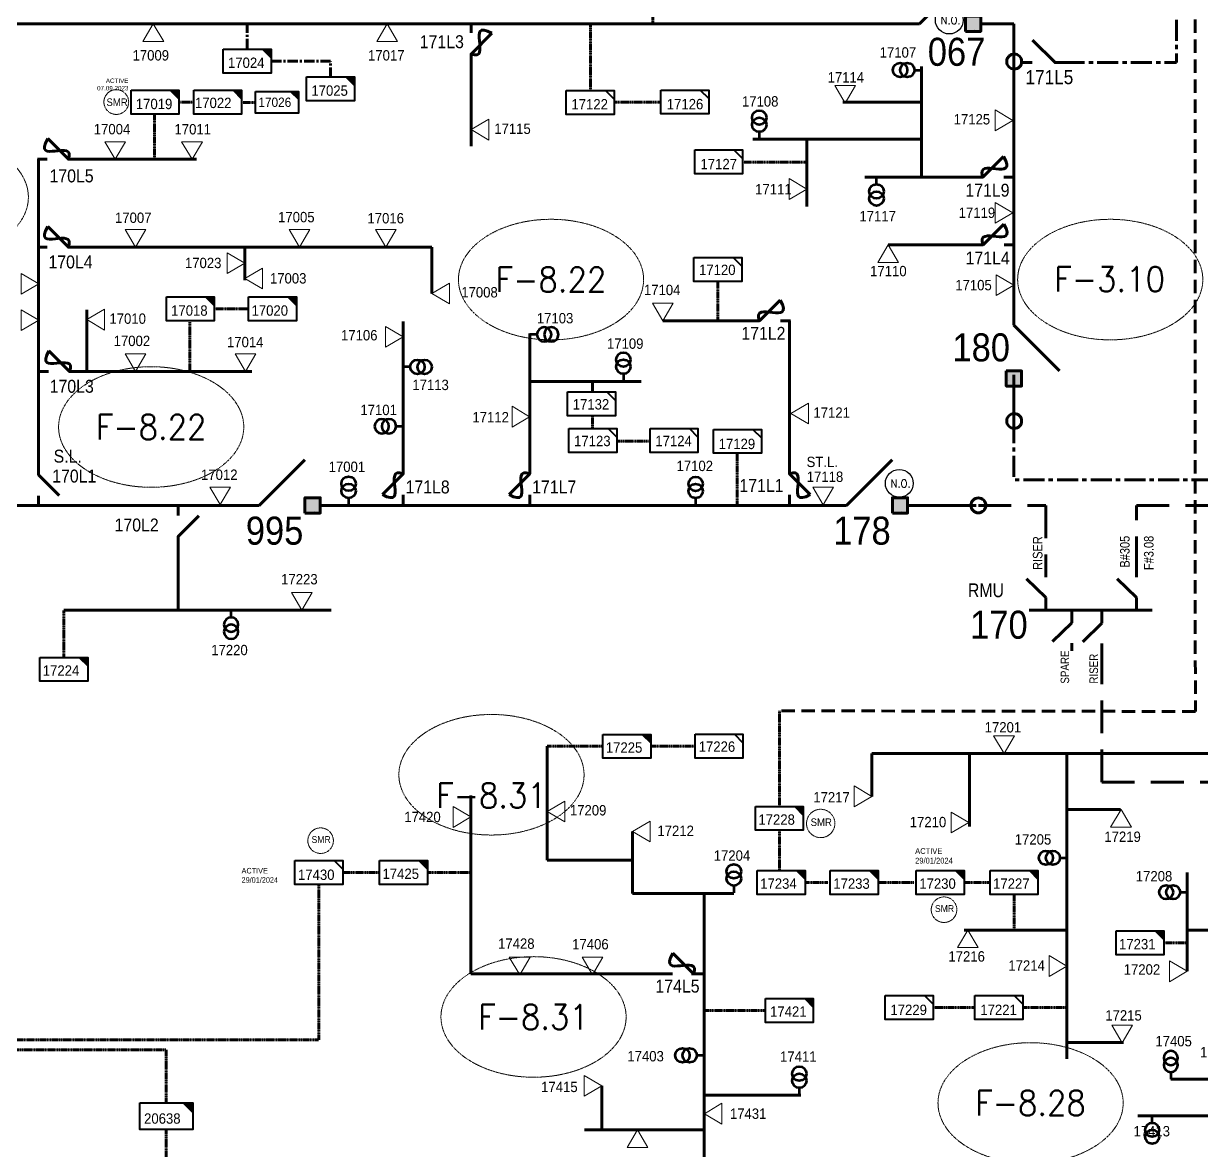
# Model space of a CAD drawing. Header units: metres. Extents: x 65984 to 144644, y -19036 to 23726.
# Drawn here: x 118521.6 to 118941.7, y 21906.8 to 22308.7 of the extents above; entities that cross this region are included whole.
import ezdxf
from ezdxf.enums import TextEntityAlignment as Align

# ---------------------------------------------------------------- set-up
doc = ezdxf.new("R2010")
doc.units = ezdxf.units.M
doc.header["$MEASUREMENT"] = 0
for name, pattern in [('( Center )', [2, 1.25, -0.25, 0.25, -0.25]), ('DGN Style 3', [0.013877, 0, -0.013877]), ('HIDDEN2', [2381.25, 1587.5, -793.75])]:
    doc.linetypes.add(name, pattern=pattern)
doc.layers.get('0').update_dxf_attribs({"color": 95, "lineweight": 40})
for name, color, linetype, lineweight in [('ABS', 7, 'Continuous', 40), ('ABS NUMBER', 112, 'Continuous', 30), ('d_eos', 111, 'Continuous', 40), ('d_eos no', 121, 'Continuous', 40), ('d_fco', 5, 'Continuous', 40), ('d_fco text', 95, 'Continuous', 40), ('d_oh branch', 94, 'Continuous', 40), ('d_switch', 95, 'Continuous', 40), ('d_tf', 1, 'Continuous', 40), ('d_tf no', 6, 'Continuous', 40), ('d_tf_200', 1, 'Continuous', 40), ('d_ug cable', 95, 'Continuous', 40), ('d_ug main line', 95, 'Continuous', 40), ('FDR  1  05', 172, 'Continuous', 40), ('FDR  1  16', 234, 'Continuous', 40), ('fedr no', 95, 'Continuous', 40), ('Level 37', 7, 'Continuous', 0), ('O H MAIN FEEDER', 4, 'Continuous', 100), ('SW N O', 114, 'Continuous', 30)]:
    doc.layers.add(name, color=color, linetype=linetype, lineweight=lineweight)
doc.styles.add('NASKHF', font='naskhf.shx', dxfattribs={"height": 8})
doc.styles.add('Style-Arial', font='arial.ttf')
doc.styles.add('Style-ENGINEERING', font='ENGINEERING.shx')
doc.styles.add('Style-msdefault', font='msdefault.shx')
doc.styles.add('Style-STANDARD', font='STANDARD.shx')

# ---------------------------------------------------------------- blocks, each defined once
blk = doc.blocks.new('TF_8')
at = {"color": 0, "linetype": 'ByBlock', "lineweight": -2}
blk.add_line((6.3, 4.95), (9.9, 1.35), dxfattribs=at)
blk.add_3dface([(-10.1, 4.95), (9.9, 4.95), (9.9, -5.05), (-10.1, -5.05)], dxfattribs=at)
blk = doc.blocks.new('TFU_49')
at = {"layer": 'd_tf_200', "color": 215, "linetype": 'Continuous', "lineweight": 53}
blk.add_line((0, 10), (0, 0), dxfattribs=at)
at = {"layer": 'd_tf_200', "color": 215, "linetype": 'Continuous', "lineweight": 53, "extrusion": (0, 0, -1)}
for centre in [(0, 30), (0, 20)]:
    blk.add_circle(centre, 10, dxfattribs=at)
blk = doc.blocks.new('TFU_50')
at = {"layer": 'd_tf_200', "color": 120, "linetype": 'Continuous', "lineweight": 53}
blk.add_line((0, 10), (0, 0), dxfattribs=at)
for centre in [(0, 30), (0, 20)]:
    blk.add_circle(centre, 10, dxfattribs=at)
blk = doc.blocks.new('exist.us-1000kva')
at = {"color": 0, "linetype": 'ByBlock', "lineweight": -2, "flags": 128}
blk.add_lwpolyline([(39.99, 12.92), (32.8, 20), (40, 20)], close=True, dxfattribs=at)
at = {"color": 0, "linetype": 'ByBlock', "lineweight": -2, "extrusion": (0, 0, -1)}
blk.add_solid([(-39.99, 12.92), (-32.8, 20), (-40, 20)], dxfattribs=at)
at = {"color": 0, "linetype": 'ByBlock', "lineweight": -2, "xscale": 2, "yscale": 2}
blk.add_blockref('TF_8', (20.2, 10.1), dxfattribs=at)
blk = doc.blocks.new('TFU_36')
at = {"layer": 'd_tf_200', "color": 17, "linetype": 'Continuous', "lineweight": 53}
blk.add_line((0, 10), (0, 0), dxfattribs=at)
for centre in [(0, 30), (0, 20)]:
    blk.add_circle(centre, 10, dxfattribs=at)
blk = doc.blocks.new('*U760')
at = {"layer": 'd_fco', "color": 120, "linetype": 'Continuous', "lineweight": 100}
blk.add_line((-4.25, -4), (-8.12, -4), dxfattribs=at)
at = {"layer": 'd_fco', "color": 120, "linetype": 'Continuous', "lineweight": 100, "flags": 128}
blk.add_lwpolyline([(8.09, -4), (3.93, -4), (-4.1, 4.03)], dxfattribs=at)
blk = doc.blocks.new('ABS2_1_1')
at = {"color": 0, "linetype": 'ByBlock', "lineweight": -2, "ltscale": 500}
for q in [(-29900, 43500), (0, 0)]:
    blk.add_line((0, 13600), q, dxfattribs=at)
at = {"color": 0, "linetype": 'ByBlock', "lineweight": -2, "ltscale": 500, "flags": 128}
for points in [[(5000, 43600), (-5000, 43600), (-5000, 53600), (5000, 53600)], [(3791, 49653), (3791, 49653), (3791, 49653)]]:
    blk.add_lwpolyline(points, close=True, dxfattribs=at)
at = {"color": 0, "linetype": 'ByBlock', "lineweight": -2, "ltscale": 500}
for points in [[(5000, 43600), (-5000, 43600), (5000, 53600), (-5000, 53600)], [(3791, 49653), (3791, 49653), (3791, 49653)]]:
    blk.add_solid(points, dxfattribs=at)
blk = doc.blocks.new('TFU_23')
at = {"layer": 'd_tf_200', "color": 6, "linetype": 'Continuous', "lineweight": 53}
blk.add_line((0, 10), (0, 0), dxfattribs=at)
for centre in [(0, 30), (0, 20)]:
    blk.add_circle(centre, 10, dxfattribs=at)
blk = doc.blocks.new('*U772')
at = {"layer": 'd_fco', "color": 120, "linetype": 'Continuous', "lineweight": 100}
blk.add_line((-4.6, 4.21), (-10.13, 4.21), dxfattribs=at)
at = {"layer": 'd_fco', "color": 120, "linetype": 'Continuous', "lineweight": 100, "flags": 128}
blk.add_lwpolyline([(13.02, 4.21), (7.07, 4.21), (-4.4, -7.26)], dxfattribs=at)
at = {"layer": 'd_fco', "color": 120, "linetype": 'Continuous', "lineweight": 100}
blk.add_open_spline([(-4.4, -7.26), (-13, 7.69), (11.58, -7.67), (7.07, 4.21)], degree=3, dxfattribs=at)
blk = doc.blocks.new('*U774')
at = {"layer": 'd_fco', "color": 215, "linetype": 'Continuous', "lineweight": 100}
blk.add_line((-4.6, 4.21), (-10.13, 4.21), dxfattribs=at)
at = {"layer": 'd_fco', "color": 215, "linetype": 'Continuous', "lineweight": 100, "flags": 128}
blk.add_lwpolyline([(13.02, 4.21), (7.07, 4.21), (-4.4, -7.26)], dxfattribs=at)
at = {"layer": 'd_fco', "color": 215, "linetype": 'Continuous', "lineweight": 100}
blk.add_open_spline([(-4.4, -7.26), (-13, 7.69), (11.58, -7.67), (7.07, 4.21)], degree=3, dxfattribs=at)
blk = doc.blocks.new('*U786')
at = {"layer": 'd_fco', "color": 215, "linetype": 'Continuous', "lineweight": 100}
blk.add_line((-3.7, -3.87), (-3.7, -7.43), dxfattribs=at)
at = {"layer": 'd_fco', "color": 215, "linetype": 'Continuous', "lineweight": 100, "flags": 128}
blk.add_lwpolyline([(-3.7, 7.47), (-3.7, 3.64), (3.68, -3.74)], dxfattribs=at)
blk = doc.blocks.new('*U781')
at = {"layer": 'd_fco', "color": 234, "linetype": 'Continuous', "lineweight": 100}
blk.add_line((-4.6, 4.21), (-10.13, 4.21), dxfattribs=at)
at = {"layer": 'd_fco', "color": 234, "linetype": 'Continuous', "lineweight": 100, "extrusion": (0, 0, -1), "flags": 128}
blk.add_lwpolyline([(-13.02, 4.21), (-7.07, 4.21), (4.4, -7.26)], dxfattribs=at)
at = {"layer": 'd_fco', "color": 234, "linetype": 'Continuous', "lineweight": 100}
blk.add_open_spline([(-4.4, -7.26), (-13, 7.69), (11.58, -7.67), (7.07, 4.21)], degree=3, dxfattribs=at)
blk = doc.blocks.new('*U775')
at = {"layer": 'd_fco', "color": 6, "linetype": 'Continuous', "lineweight": 100}
blk.add_line((-4.6, 4.21), (-10.13, 4.21), dxfattribs=at)
at = {"layer": 'd_fco', "color": 6, "linetype": 'Continuous', "lineweight": 100, "flags": 128}
blk.add_lwpolyline([(13.02, 4.21), (7.07, 4.21), (-4.4, -7.26)], dxfattribs=at)
at = {"layer": 'd_fco', "color": 6, "linetype": 'Continuous', "lineweight": 100}
blk.add_open_spline([(-4.4, -7.26), (-13, 7.69), (11.58, -7.67), (7.07, 4.21)], degree=3, dxfattribs=at)
blk = doc.blocks.new('*U965')
at = {"layer": 'SW N O', "color": 3, "ltscale": 0.426762}
blk.add_circle((0, 0), 16.8, dxfattribs=at)
at = {"layer": 'SW N O', "color": 3, "style": 'Style-STANDARD'}
blk.add_text('N.O.', height=9.6, dxfattribs=at).set_placement((1.7, -0.2), align=Align.MIDDLE_CENTER)
blk = doc.blocks.new('*U1765')
at = {"layer": 'FDR  1  05', "color": 215, "linetype": 'Continuous', "lineweight": 40, "flags": 128}
blk.add_lwpolyline([(19.99, 10.02), (19.99, 2.82), (12.79, 10.02)], close=True, dxfattribs=at)
at = {"layer": 'FDR  1  05', "color": 215, "linetype": 'Continuous', "lineweight": 40, "xscale": 2, "yscale": 2, "rotation": 359.9999999999999}
blk.add_blockref('TF_8', (0.19, 0.12), dxfattribs=at)
blk = doc.blocks.new('TRA1_280')
at = {"layer": 'd_tf', "color": 17, "linetype": 'Continuous', "lineweight": 0, "ltscale": 0.000236265, "flags": 128}
blk.add_lwpolyline([(10, -17), (0, 0), (-10, -17)], close=True, dxfattribs=at)
blk = doc.blocks.new('TRA1_279')
at = {"layer": 'd_tf', "color": 17, "linetype": 'Continuous', "lineweight": 0, "ltscale": 0.000236265, "xscale": 1.000046566207834, "yscale": 1.000046566207834, "zscale": 1.000046566207834, "rotation": 180}
blk.add_blockref('TRA1_280', (0, 0), dxfattribs=at)
blk = doc.blocks.new('TRA1_270')
at = {"layer": 'd_tf', "color": 17, "linetype": 'Continuous', "lineweight": 0, "ltscale": 0.000236361, "flags": 128}
blk.add_lwpolyline([(10, -17), (0, 0), (-10, -17)], close=True, dxfattribs=at)
blk = doc.blocks.new('TRA1_269')
at = {"layer": 'd_tf', "color": 17, "linetype": 'Continuous', "lineweight": 0, "ltscale": 0.000236361, "xscale": 1.000046566207833, "yscale": 1.000046566207833, "zscale": 1.000046566207833, "rotation": 180}
blk.add_blockref('TRA1_270', (0, 0), dxfattribs=at)
blk = doc.blocks.new('TRA1_284')
at = {"layer": 'd_tf', "color": 120, "linetype": 'Continuous', "lineweight": 0, "ltscale": 0.000236361, "extrusion": (0, 0, -1), "flags": 128}
blk.add_lwpolyline([(-10, -17), (0, 0), (10, -17)], close=True, dxfattribs=at)
blk = doc.blocks.new('TRA1_283')
at = {"layer": 'd_tf', "color": 120, "linetype": 'Continuous', "lineweight": 0, "ltscale": 0.000236361, "xscale": 1.000046566207833, "yscale": 1.000046566207833, "zscale": 1.000046566207833, "rotation": 180}
blk.add_blockref('TRA1_284', (0, 0), dxfattribs=at)
blk = doc.blocks.new('TRA1_286')
at = {"layer": 'd_tf', "color": 120, "linetype": 'Continuous', "lineweight": 0, "ltscale": 0.000236361, "extrusion": (0, 0, -1), "flags": 128}
blk.add_lwpolyline([(-10, -17), (0, 0), (10, -17)], close=True, dxfattribs=at)
blk = doc.blocks.new('TRA1_285')
at = {"layer": 'd_tf', "color": 120, "linetype": 'Continuous', "lineweight": 0, "ltscale": 0.000236361, "xscale": 1.000046566207833, "yscale": 1.000046566207833, "zscale": 1.000046566207833, "rotation": 180}
blk.add_blockref('TRA1_286', (0, 0), dxfattribs=at)
blk = doc.blocks.new('TRA1_308')
at = {"layer": 'd_tf', "color": 234, "linetype": 'Continuous', "lineweight": 0, "ltscale": 0.000215867, "flags": 128}
blk.add_lwpolyline([(10, -17), (0, 0), (-10, -17)], close=True, dxfattribs=at)
blk = doc.blocks.new('TRA1_307')
at = {"layer": 'd_tf', "color": 234, "linetype": 'Continuous', "lineweight": 0, "ltscale": 0.000215867, "xscale": 1.000046566207833, "yscale": 1.000046566207833, "zscale": 1.000046566207833, "rotation": 180}
blk.add_blockref('TRA1_308', (0, 0), dxfattribs=at)
blk = doc.blocks.new('TRA1_310')
at = {"layer": 'd_tf', "color": 215, "linetype": 'Continuous', "lineweight": 0, "ltscale": 0.000215867, "extrusion": (0, 0, -1), "flags": 128}
blk.add_lwpolyline([(-10, -17), (0, 0), (10, -17)], close=True, dxfattribs=at)
blk = doc.blocks.new('TRA1_309')
at = {"layer": 'd_tf', "color": 215, "linetype": 'Continuous', "lineweight": 0, "ltscale": 0.000215867, "xscale": 1.000046566207833, "yscale": 1.000046566207833, "zscale": 1.000046566207833, "rotation": 180}
blk.add_blockref('TRA1_310', (0, 0), dxfattribs=at)
blk = doc.blocks.new('TRA1_312')
at = {"layer": 'd_tf', "color": 6, "linetype": 'Continuous', "lineweight": 0, "ltscale": 0.000215867, "flags": 128}
blk.add_lwpolyline([(10, -17), (0, 0), (-10, -17)], close=True, dxfattribs=at)
blk = doc.blocks.new('TRA1_311')
at = {"layer": 'd_tf', "color": 6, "linetype": 'Continuous', "lineweight": 0, "ltscale": 0.000215867, "xscale": 1.000046566207833, "yscale": 1.000046566207833, "zscale": 1.000046566207833, "rotation": 180}
blk.add_blockref('TRA1_312', (0, 0), dxfattribs=at)
blk = doc.blocks.new('*U1859')
at = {"layer": 'FDR  1  05', "color": 234, "linetype": 'Continuous', "lineweight": 40, "flags": 128}
blk.add_lwpolyline([(19.99, 10.02), (19.99, 2.82), (12.79, 10.02)], close=True, dxfattribs=at)
at = {"layer": 'FDR  1  05', "color": 234, "linetype": 'Continuous', "lineweight": 40, "xscale": 2, "yscale": 2, "rotation": 359.9999999999999}
blk.add_blockref('TF_8', (0.19, 0.12), dxfattribs=at)
blk = doc.blocks.new('*U2249')
at = {"layer": 'FDR  1  05', "color": 120, "linetype": 'Continuous', "lineweight": 40, "flags": 128}
blk.add_lwpolyline([(19.99, 10.02), (19.99, 2.82), (12.79, 10.02)], close=True, dxfattribs=at)
at = {"layer": 'FDR  1  05', "color": 120, "linetype": 'Continuous', "lineweight": 40, "xscale": 2, "yscale": 2, "rotation": 359.9999999999999}
blk.add_blockref('TF_8', (0.19, 0.12), dxfattribs=at)

msp = doc.modelspace()

# ---------------------------------------------------------------- linework, layer by layer
at = {"layer": 'd_eos', "color": 7, "linetype": 'Continuous', "lineweight": 211, "ltscale": 0.625574}
for p, q in [((118886.2, 22111.27), (118886.2, 22114.04)), ((118918.53, 22111.27), (118918.53, 22114.04)), ((118886.2, 22103.98), (118879.34, 22110.64)), ((118918.53, 22103.98), (118911.67, 22110.64)), ((118886.2, 22099.42), (118886.2, 22103.98)), ((118918.53, 22099.42), (118918.53, 22103.98)), ((118924.17, 22099.42), (118880.33, 22099.42)), ((118895.52, 22099.56), (118895.52, 22095)), ((118906.23, 22099.42), (118906.23, 22094.86)), ((118895.52, 22095), (118888.66, 22088.34)), ((118906.23, 22094.86), (118899.37, 22088.2)), ((118895.52, 22087.71), (118895.52, 22084.94)), ((118906.23, 22084.8), (118906.23, 22087.57))]:
    msp.add_line(p, q, dxfattribs=at)
at = {"layer": 'd_oh branch', "color": 234, "linetype": 'Continuous', "lineweight": 100}
msp.add_line((118681.26, 22264.95), (118681.26, 22295.65), dxfattribs=at)
at = {"layer": 'd_oh branch', "color": 120, "linetype": 'Continuous', "lineweight": 100}
for p, q in [((118841.94, 22253.95), (118841.94, 22293.36)), ((118813.84, 22280.61), (118841.94, 22280.61)), ((118781.72, 22267.48), (118841.94, 22267.48)), ((118801, 22243.48), (118801, 22267.48)), ((118821.66, 22253.95), (118863.77, 22253.95)), ((118829.95, 22229.76), (118860.68, 22229.76))]:
    msp.add_line(p, q, dxfattribs=at)
at = {"layer": 'd_oh branch', "color": 215, "linetype": 'Continuous', "lineweight": 100}
for p, q in [((118526.97, 22260.27), (118526.97, 22150.51)), ((118539.61, 22260.27), (118583.35, 22260.27)), ((118540.43, 22228.93), (118667.24, 22228.93)), ((118600.56, 22228.93), (118600.56, 22217.21)), ((118667.24, 22228.93), (118667.24, 22212.38)), ((118544.22, 22184.58), (118544.22, 22206.58)), ((118657.03, 22149.34), (118657.03, 22202.43)), ((118781.6, 22202.67), (118749.6, 22202.67)), ((118794.78, 22151.14), (118794.78, 22202.67)), ((118702.18, 22150.4), (118702.18, 22198.2)), ((118540.8, 22184.58), (118603.02, 22184.58)), ((118702.18, 22181.06), (118741.94, 22181.06)), ((118576.76, 22099.45), (118576.76, 22123.6)), ((118535.98, 22099.45), (118631.34, 22099.45))]:
    msp.add_line(p, q, dxfattribs=at)
at = {"layer": 'd_oh branch', "color": 6, "linetype": 'Continuous', "lineweight": 100}
for p, q in [((118708.42, 22010.35), (118708.42, 22050.91)), ((118738.78, 22020.5), (118738.78, 21998.44)), ((118738.78, 22010.35), (118708.42, 22010.35)), ((118774.96, 21998.44), (118738.78, 21998.44)), ((118764.43, 21969.71), (118764.43, 21998.44)), ((118764.43, 21969.71), (118759.85, 21969.71)), ((118727.84, 21914.14), (118727.84, 21929.8)), ((118764.43, 21926.5), (118798.88, 21926.5)), ((118764.43, 21914.14), (118721.68, 21914.14))]:
    msp.add_line(p, q, dxfattribs=at)
at = {"layer": 'd_oh branch', "color": 17, "linetype": 'Continuous', "lineweight": 100}
for p, q in [((118824.17, 22048.3), (118964.84, 22048.3)), ((118824.17, 22033.06), (118824.17, 22048.3)), ((118859.05, 22022.3), (118859.05, 22048.3)), ((118893.73, 22048.3), (118893.73, 21939.43)), ((118893.73, 22028.42), (118912.9, 22028.42)), ((118936.64, 22005.96), (118936.64, 21970.66)), ((118857.07, 21985.4), (118893.73, 21985.4)), ((118936.64, 21985.36), (118964.84, 21985.36)), ((118893.73, 21945.27), (118913.98, 21945.27)), ((118930.79, 21932.17), (118964.84, 21932.17)), ((118919.04, 21919.15), (118950.97, 21919.15))]:
    msp.add_line(p, q, dxfattribs=at)
at = {"layer": 'd_ug cable', "color": 215, "linetype": 'DGN Style 3', "lineweight": 100}
for p, q in [((118577.04, 22280.61), (118582.15, 22280.61)), ((118599.4, 22280.59), (118604.3, 22280.59)), ((118568.36, 22260.27), (118568.36, 22276.34)), ((118769.23, 22202.67), (118769.23, 22216.74)), ((118601.87, 22206.92), (118589.63, 22206.92)), ((118580.96, 22184.27), (118580.96, 22202.23)), ((118535.98, 22082.64), (118535.98, 22099.45))]:
    msp.add_line(p, q, dxfattribs=at)
at = {"layer": 'd_ug cable', "color": 17, "linetype": 'DGN Style 3', "lineweight": 100}
for p, q in [((118791.2, 22029.48), (118791.2, 22063.56)), ((118791.2, 22006.37), (118791.2, 22020.95)), ((118800.37, 22002.37), (118808.66, 22002.37)), ((118826.43, 22002.37), (118839.34, 22002.37)), ((118857.11, 22002.37), (118866.36, 22002.37)), ((118874.89, 21985.4), (118874.89, 21998.1)), ((118928.35, 21980.79), (118936.64, 21980.79)), ((118846, 21957.76), (118860.97, 21957.76)), ((118878.04, 21957.76), (118893.84, 21957.76))]:
    msp.add_line(p, q, dxfattribs=at)
at = {"layer": 'd_ug cable', "color": 6, "linetype": 'DGN Style 3', "lineweight": 100}
for p, q in [((118728.25, 22050.91), (118708.42, 22050.91)), ((118745.32, 22050.91), (118761.15, 22050.91)), ((118648.6, 22005.88), (118635.47, 22005.88)), ((118665.67, 22005.85), (118681.16, 22005.85)), ((118786.24, 21956.72), (118764.43, 21956.72))]:
    msp.add_line(p, q, dxfattribs=at)
at = {"layer": 'd_ug cable', "color": 5, "linetype": 'DGN Style 3', "lineweight": 100}
msp.add_line((118572.55, 21899.3), (118572.55, 21914.29), dxfattribs=at)
at = {"layer": 'd_ug cable', "color": 17, "linetype": 'HIDDEN2', "lineweight": 158, "ltscale": 0.003}
msp.add_lwpolyline([(117670.13, 22258.12), (117670.13, 22331.59), (118939.44, 22331.59), (118939.56, 22063.35), (118791.2, 22063.56)], dxfattribs=at)
at = {"layer": 'd_ug cable', "color": 234, "linetype": 'DGN Style 3', "lineweight": 100, "flags": 128}
for points in [[(118746.12, 22308.62), (118746.12, 22317.9), (118427.84, 22317.86), (118427.84, 22292.27), (117624.69, 22292.17), (117624.71, 22248.71)], [(118723.83, 22308.62), (118723.83, 22284.83)], [(118732.41, 22280.69), (118749.1, 22280.69)]]:
    msp.add_lwpolyline(points, dxfattribs=at)
at = {"layer": 'd_ug cable', "color": 120, "linetype": 'DGN Style 3', "lineweight": 100, "flags": 128}
msp.add_lwpolyline([(118778.08, 22259.31), (118801, 22259.31)], dxfattribs=at)
at = {"layer": 'd_ug cable', "color": 215, "linetype": 'DGN Style 3', "lineweight": 100, "flags": 128}
for points in [[(118724.56, 22177.26), (118724.56, 22181.06)], [(118724.56, 22177.32), (118724.56, 22181.06)], [(118724.56, 22164.25), (118724.56, 22168.78)], [(118745.1, 22159.76), (118733.25, 22159.76)], [(118776.12, 22155.43), (118776.12, 22136.84)]]:
    msp.add_lwpolyline(points, dxfattribs=at)
at = {"layer": 'd_ug cable', "color": 5, "linetype": 'DGN Style 3', "lineweight": 100, "flags": 128}
msp.add_lwpolyline([(117170.21, 22106.68), (117170.21, 21942.72), (118572.55, 21942.72), (118572.55, 21942.72), (118572.55, 21942.72), (118572.55, 21923.7)], dxfattribs=at)
at = {"layer": 'd_ug cable', "color": 6, "linetype": 'DGN Style 3', "lineweight": 100, "flags": 128}
msp.add_lwpolyline([(117738.87, 22039.96), (117738.87, 21946.25), (118626.94, 21946.25), (118626.94, 22001.62)], dxfattribs=at)
at = {"layer": 'd_ug cable', "color": 2, "linetype": 'DGN Style 3', "lineweight": 13}
for centre, radius in [((118554.71, 22280.7), 4.42), ((118805.94, 22023.4), 5.06), ((118627.58, 22017.26), 4.56), ((118849.93, 21992.64), 4.56)]:
    msp.add_circle(centre, radius, dxfattribs=at)
at = {"layer": 'd_ug main line', "color": 234, "linetype": '( Center )', "lineweight": 140, "ltscale": 2.94}
msp.add_line((118601.37, 22299.56), (118601.37, 22308.62), dxfattribs=at)
at = {"layer": 'd_ug main line', "color": 234, "linetype": '( Center )', "lineweight": 140, "ltscale": 2.94, "flags": 128}
msp.add_lwpolyline([(118609.91, 22295.29), (118631.12, 22295.29), (118631.12, 22289.63)], dxfattribs=at)
at = {"layer": 'd_ug main line', "color": 3, "linetype": 'HIDDEN2', "lineweight": 140, "ltscale": 0.00735}
for points in [[(118918.53, 22114.04), (118918.53, 22136.84), (119012.38, 22136.84), (119012.38, 22179.01)], [(118862.19, 22136.84), (118886.2, 22136.84), (118886.2, 22114.04)], [(118906.23, 22084.8), (118906.23, 22038.14), (119399.59, 22038.14), (119399.59, 21835.93), (119441.95, 21835.93), (119441.95, 21716.98), (119474.84, 21716.98)]]:
    msp.add_lwpolyline(points, dxfattribs=at)
at = {"layer": 'FDR  1  16', "color": 120, "linetype": '( Center )', "lineweight": 140, "ltscale": 6, "flags": 128}
for points in [[(118892.57, 22294.79), (118932.81, 22294.79), (118932.81, 22316.17), (119364.12, 22316.17)], [(118874.84, 22166.52), (118874.84, 22166.52), (118874.84, 22145.92), (119062.3, 22145.92), (119062.3, 22179.01)]]:
    msp.add_lwpolyline(points, dxfattribs=at)
at = {"layer": 'fedr no', "color": 82, "linetype": 'DGN Style 3', "lineweight": 13, "true_color": 0x1dc70e}
for centre in [(118490.33, 22246.78), (118709.76, 22217.38), (118909.2, 22217.38), (118567.15, 22164.8), (118688.52, 22040.77), (118703.52, 21954.39), (118880.79, 21923.7)]:
    msp.add_ellipse(centre, major_axis=(33.02, 0), ratio=0.651175, dxfattribs=at)
at = {"layer": 'O H MAIN FEEDER', "color": 234, "lineweight": 211, "ltscale": 30}
msp.add_line((118834.26, 22308.62), (118198.86, 22308.62), dxfattribs=at)
at = {"layer": 'O H MAIN FEEDER', "color": 120, "lineweight": 211, "ltscale": 30}
msp.add_line((118874.84, 22308.62), (118863, 22308.62), dxfattribs=at)
at = {"layer": 'O H MAIN FEEDER', "color": 120, "lineweight": 211, "ltscale": 0.488306}
for p, q in [((118874.84, 22207.79), (118874.84, 22308.62)), ((118874.84, 22166.52), (118874.84, 22183.38))]:
    msp.add_line(p, q, dxfattribs=at)
at = {"layer": 'O H MAIN FEEDER', "color": 215, "lineweight": 211, "ltscale": 30}
for p, q in [((118598.75, 22136.84), (118418.27, 22136.84)), ((118810.95, 22136.84), (118627.45, 22136.84))]:
    msp.add_line(p, q, dxfattribs=at)
at = {"layer": 'O H MAIN FEEDER', "color": 3, "lineweight": 211, "ltscale": 30}
msp.add_line((118861.37, 22136.84), (118837.16, 22136.84), dxfattribs=at)
at = {"layer": 'O H MAIN FEEDER', "color": 6, "lineweight": 211, "ltscale": 0.488306}
for p, q in [((118681.16, 22033.35), (118681.16, 21969.71)), ((118751.31, 21969.71), (118681.16, 21969.71)), ((118764.43, 21824), (118764.43, 21969.71))]:
    msp.add_line(p, q, dxfattribs=at)
at = {"layer": 'O H MAIN FEEDER', "color": 120, "lineweight": 211, "ltscale": 0.488306}
for centre in [(118874.95, 22295.15), (118874.95, 22166.94)]:
    msp.add_circle(centre, 2.66, dxfattribs=at)
at = {"layer": 'O H MAIN FEEDER', "color": 3, "lineweight": 211, "ltscale": 0.488306}
msp.add_circle((118862.19, 22136.84), 2.66, dxfattribs=at)

# ---------------------------------------------------------------- block references
at = {"layer": 'ABS', "color": 7, "linetype": 'Continuous', "lineweight": 211, "ltscale": 0.812883, "xscale": 0.0005446322480400586, "yscale": 0.0005446322480400586, "zscale": 0.000360672857092237}
for p, rotation in [((118833.81, 22308.62), 269.9999928006755), ((118874.84, 22208.56), 179.9999928006755), ((118598.26, 22136.84), 269.9999928006755), ((118807.75, 22136.84), 269.9999928006755)]:
    msp.add_blockref('ABS2_1_1', p, dxfattribs=dict(at, rotation=rotation))
at = {"layer": 'd_fco', "color": 234, "linetype": 'Continuous', "lineweight": 100, "extrusion": (0, 0, -1), "xscale": 0.643435356248278, "yscale": 0.643435356248278, "zscale": 0.643435356248278, "rotation": 269.9999999969509}
msp.add_blockref('*U781', (-118683.97, 22302.38), dxfattribs=at)
at = {"layer": 'd_fco', "color": 120, "linetype": 'Continuous', "lineweight": 100}
msp.add_blockref('*U760', (118885.62, 22298.79), dxfattribs=at)
at = {"layer": 'd_fco', "color": 215, "linetype": 'Continuous', "lineweight": 100, "extrusion": (0, 0, -1), "xscale": 0.643435356248278, "yscale": 0.643435356248278, "zscale": 0.643435356248278}
for p, rotation in [((-118533.07, 22262.98), 179.999999996951), ((-118533.07, 22231.64), 179.999999996951), ((-118533.52, 22187.29), 179.999999996951), ((-118654.32, 22143.58), 89.99999999695093), ((-118699.47, 22143.58), 89.99999999695093)]:
    msp.add_blockref('*U774', p, dxfattribs=dict(at, rotation=rotation))
at = {"layer": 'd_fco', "color": 120, "linetype": 'Continuous', "lineweight": 100, "xscale": 0.643435356248278, "yscale": 0.643435356248278, "zscale": 0.643435356248278, "rotation": 180.0000000006002}
for p in [(118868.32, 22256.66), (118868.41, 22232.48)]:
    msp.add_blockref('*U772', p, dxfattribs=at)
at = {"layer": 'd_fco', "color": 215, "linetype": 'Continuous', "lineweight": 100, "xscale": 0.643435356248278, "yscale": 0.643435356248278, "zscale": 0.643435356248278}
for p, rotation in [((118788.64, 22205.38), 180.0000000006002), ((118797.49, 22143.58), 90.0000000006002)]:
    msp.add_blockref('*U774', p, dxfattribs=dict(at, rotation=rotation))
at = {"layer": 'd_fco', "color": 215, "linetype": 'Continuous', "lineweight": 100}
msp.add_blockref('*U786', (118530.67, 22144.12), dxfattribs=at)
at = {"layer": 'd_fco', "color": 215, "linetype": 'Continuous', "lineweight": 100, "extrusion": (0, 0, -1), "rotation": 180}
msp.add_blockref('*U786', (-118580.46, 22129.34), dxfattribs=at)
at = {"layer": 'd_fco', "color": 6, "linetype": 'Continuous', "lineweight": 100, "extrusion": (0, 0, -1), "xscale": 0.643435356248278, "yscale": 0.643435356248278, "zscale": 0.643435356248278, "rotation": 180.0000000006002}
msp.add_blockref('*U775', (-118756.05, 21972.42), dxfattribs=at)
at = {"layer": 'd_tf', "color": 234, "linetype": 'Continuous', "lineweight": 0, "ltscale": 0.000215867, "xscale": 0.37, "yscale": 0.37, "zscale": 0.37}
for p, rotation in [((118567.91, 22308.64), 180), ((118651.3, 22308.64), 180), ((118681.27, 22270.85), 269.9999999999999)]:
    msp.add_blockref('TRA1_307', p, dxfattribs=dict(at, rotation=rotation))
at = {"layer": 'd_tf', "color": 120, "linetype": 'Continuous', "lineweight": 0, "ltscale": 0.000236361, "extrusion": (0, 0, -1)}
for name, p, xscale, yscale, zscale, rotation in [('TRA1_283', (-118814.7, 22280.3), 0.37, 0.37, 0.37, 359.9999999999999), ('TRA1_283', (-118814.7, 22280.3), 0.37, 0.37, 0.37, 359.9999999999999), ('TRA1_283', (-118801, 22249.67), 0.37, 0.37, 0.37, 269.9999999999999), ('TRA1_285', (-118874.83, 22215.42), 0.3699999999999998, 0.3699999999999998, 0.3699999999999998, 270.0000072001345)]:
    msp.add_blockref(name, p, dxfattribs=dict(at, xscale=xscale, yscale=yscale, zscale=zscale, rotation=rotation))
at = {"layer": 'd_tf', "color": 120, "linetype": 'Continuous', "lineweight": 0, "ltscale": 0.000236361, "xscale": 0.37, "yscale": 0.37, "zscale": 0.37}
for p, rotation in [((118874.47, 22274.17), 89.99999999999997), ((118874.47, 22241.2), 89.99999999999997), ((118829.96, 22229.76), 179.9999999995632)]:
    msp.add_blockref('TRA1_283', p, dxfattribs=dict(at, rotation=rotation))
at = {"layer": 'd_tf', "color": 215, "linetype": 'Continuous', "lineweight": 0, "ltscale": 0.000215867, "xscale": 0.37, "yscale": 0.37, "zscale": 0.37}
for p, rotation in [((118554.29, 22260.27), 359.9999999999999), ((118581.72, 22260.27), 359.9999999999999), ((118561.54, 22228.99), 359.9999999999999), ((118620.09, 22228.94), 359.9999999999999), ((118650.84, 22228.94), 359.9999999999999), ((118527.05, 22215.84), 89.99999999999997), ((118600.53, 22217.77), 269.9999999999999), ((118527.05, 22202.93), 89.99999999999997), ((118544.23, 22203.09), 269.9999999999999), ((118657.02, 22196.97), 89.99999999999997), ((118561.52, 22184.58), 359.9999999999999), ((118600.8, 22184.58), 359.9999999999999), ((118795.3, 22169.57), 269.9999999999999), ((118620.92, 22099.46), 359.9999999999999)]:
    msp.add_blockref('TRA1_309', p, dxfattribs=dict(at, rotation=rotation))
at = {"layer": 'd_tf', "color": 215, "linetype": 'Continuous', "lineweight": 0, "ltscale": 0.000215867, "extrusion": (0, 0, -1), "xscale": 0.37, "yscale": 0.37, "zscale": 0.37}
for p, rotation in [((-118600.59, 22223.26), 269.9999999999999), ((-118667.25, 22212.38), 89.99999999999997), ((-118749.61, 22202.67), 359.9999999999999), ((-118702.14, 22168.48), 269.9999999999999), ((-118591.78, 22137.1), 359.9999999999999), ((-118806.86, 22137.05), 359.9999999999999)]:
    msp.add_blockref('TRA1_309', p, dxfattribs=dict(at, rotation=rotation))
at = {"layer": 'd_tf', "color": 17, "linetype": 'Continuous', "lineweight": 0, "ltscale": 0.000236361, "xscale": 0.37, "yscale": 0.37, "zscale": 0.37}
for p, rotation in [((118871.32, 22048.31), 359.9999999999999), ((118913.05, 22028.38), 179.9999999999999), ((118858.41, 21985.4), 179.99999999995), ((118893.72, 21972.55), 89.99999999999997), ((118936.63, 21970.66), 89.99999999999997)]:
    msp.add_blockref('TRA1_269', p, dxfattribs=dict(at, rotation=rotation))
at = {"layer": 'd_tf', "color": 17, "linetype": 'Continuous', "lineweight": 0, "ltscale": 0.000236265, "xscale": 0.37, "yscale": 0.37, "zscale": 0.37, "rotation": 89.99999999999994}
for p in [(118824.18, 22033.06), (118858.79, 22023.71)]:
    msp.add_blockref('TRA1_279', p, dxfattribs=at)
at = {"layer": 'd_tf', "color": 6, "linetype": 'Continuous', "lineweight": 0, "ltscale": 0.000215867, "xscale": 0.37, "yscale": 0.37, "zscale": 0.37}
for p, rotation in [((118708.43, 22027.65), 269.9999999999999), ((118681.15, 22025.71), 89.99999999999999), ((118738.79, 22020.5), 269.9999999999999), ((118698.58, 21969.44), 359.9999999999999), ((118724.55, 21969.44), 359.9999999999999)]:
    msp.add_blockref('TRA1_311', p, dxfattribs=dict(at, rotation=rotation))
at = {"layer": 'd_tf', "color": 17, "linetype": 'Continuous', "lineweight": 0, "ltscale": 0.000236361, "extrusion": (0, 0, -1), "xscale": 0.37, "yscale": 0.37, "zscale": 0.37}
msp.add_blockref('TRA1_269', (-118913.48, 21945.13), dxfattribs=at)
at = {"layer": 'd_tf', "color": 6, "linetype": 'Continuous', "lineweight": 0, "ltscale": 0.000215867, "extrusion": (0, 0, -1), "xscale": 0.37, "yscale": 0.37, "zscale": 0.37}
for p, rotation in [((-118727.84, 21929.81), 270), ((-118764.44, 21919.88), 89.99999999999997), ((-118740.64, 21914.14), 180)]:
    msp.add_blockref('TRA1_311', p, dxfattribs=dict(at, rotation=rotation))
at = {"layer": 'd_tf_200', "color": 120, "linetype": 'Continuous', "lineweight": 53, "xscale": 0.2560573599939425, "yscale": 0.2560573599939425, "zscale": 0.2560573599939425}
for p, rotation in [((118841.94, 22292.12), 89.9999999999999), ((118784.02, 22267.48), 359.9999999999999), ((118825.84, 22253.95), 179.9999999999999)]:
    msp.add_blockref('TFU_50', p, dxfattribs=dict(at, rotation=rotation))
at = {"layer": 'd_tf_200', "color": 215, "linetype": 'Continuous', "lineweight": 53, "xscale": 0.2560573599939425, "yscale": 0.2560573599939425, "zscale": 0.2560573599939425}
for p, rotation in [((118702.19, 22197.8), 269.9999999999999), ((118657.07, 22165.08), 89.99999999999984), ((118595.67, 22099.45), 179.9999999999999)]:
    msp.add_blockref('TFU_49', p, dxfattribs=dict(at, rotation=rotation))
at = {"layer": 'd_tf_200', "color": 215, "linetype": 'Continuous', "lineweight": 53, "extrusion": (0, 0, -1), "xscale": 0.2560573599939425, "yscale": 0.2560573599939425, "zscale": 0.2560573599939425}
for p, rotation in [((-118735.56, 22181.17), 359.9999999999999), ((-118657, 22186.24), 89.99999999999984), ((-118637.56, 22136.88), 359.9999999999999), ((-118761.34, 22136.84), 359.9999999999999)]:
    msp.add_blockref('TFU_49', p, dxfattribs=dict(at, rotation=rotation))
at = {"layer": 'd_tf_200', "color": 17, "linetype": 'Continuous', "lineweight": 53, "xscale": 0.25, "yscale": 0.25, "zscale": 0.25}
for p, rotation in [((118893.76, 22011.17), 89.99999999999984), ((118936.64, 21998.86), 89.99999999999984), ((118924.16, 21919.15), 179.9999999999999)]:
    msp.add_blockref('TFU_36', p, dxfattribs=dict(at, rotation=rotation))
at = {"layer": 'd_tf_200', "color": 6, "linetype": 'Continuous', "lineweight": 53, "xscale": 0.2560573599939425, "yscale": 0.2560573599939425, "zscale": 0.2560573599939425}
for p, rotation in [((118774.96, 21998.63), 359.9999999999999), ((118764.32, 21940.71), 89.99999999999984), ((118798.3, 21926.5), 359.9999999999999)]:
    msp.add_blockref('TFU_23', p, dxfattribs=dict(at, rotation=rotation))
at = {"layer": 'd_tf_200', "color": 17, "linetype": 'Continuous', "lineweight": 53, "extrusion": (0, 0, -1), "xscale": 0.25, "yscale": 0.25, "zscale": 0.25, "rotation": 359.9999925864342}
msp.add_blockref('TFU_36', (-118930.79, 21932.25), dxfattribs=at)
at = {"layer": 'FDR  1  05', "color": 234, "linetype": 'Continuous', "lineweight": 40, "zscale": 0.4267622666565712, "rotation": 359.9999999999999}
for name, p, xscale, yscale in [('exist.us-1000kva', (118592.83, 22291.02), 0.4267622666565712, 0.4267622666565712), ('exist.us-1000kva', (118622.59, 22281.1), 0.4267622666565712, 0.4267622666565712), ('TF_8', (118723.8, 22280.6), 0.8535245333131425, 0.8535245333131425)]:
    msp.add_blockref(name, p, dxfattribs=dict(at, xscale=xscale, yscale=yscale))
at = {"layer": 'FDR  1  05', "color": 2, "linetype": 'Continuous', "lineweight": 40, "zscale": 0.4267622666565712, "rotation": 359.9999999999999}
for name, p, xscale, yscale in [('exist.us-1000kva', (118559.96, 22276.34), 0.4267622666565712, 0.4267622666565712), ('exist.us-1000kva', (118782.66, 22020.95), 0.4267622666565712, 0.4267622666565712), ('TF_8', (118627.02, 22005.93), 0.8535245333131425, 0.8535245333131425)]:
    msp.add_blockref(name, p, dxfattribs=dict(at, xscale=xscale, yscale=yscale))
at = {"layer": 'FDR  1  05', "color": 215, "linetype": 'Continuous', "lineweight": 40, "rotation": 359.9999999999999}
for name, p, xscale, yscale, zscale in [('exist.us-1000kva', (118582.34, 22276.43), 0.4267622666565712, 0.4267622666565712, 0.4267622666565712), ('exist.us-1000kva', (118604.3, 22276.76), 0.3840860399909141, 0.3840860399909141, 0.3840860399909141), ('TF_8', (118769.32, 22221.05), 0.8535245333131425, 0.8535245333131425, 0.4267622666565712), ('exist.us-1000kva', (118572.56, 22202.65), 0.4267622666565712, 0.4267622666565712, 0.4267622666565712), ('exist.us-1000kva', (118601.87, 22202.65), 0.4267622666565712, 0.4267622666565712, 0.4267622666565712), ('exist.us-1000kva', (118527.44, 22074.11), 0.4267622666565712, 0.4267622666565712, 0.4267622666565712)]:
    msp.add_blockref(name, p, dxfattribs=dict(at, xscale=xscale, yscale=yscale, zscale=zscale))
at = {"layer": 'FDR  1  05', "color": 234, "linetype": 'Continuous', "lineweight": 40, "xscale": 0.4267622666565712, "yscale": 0.4267622666565712, "zscale": 0.4267622666565712}
msp.add_blockref('*U1859', (118757.52, 22280.7), dxfattribs=at)
at = {"layer": 'FDR  1  05', "color": 120, "linetype": 'Continuous', "lineweight": 40, "xscale": 0.4267622666565712, "yscale": 0.4267622666565712, "zscale": 0.4267622666565712}
msp.add_blockref('*U2249', (118769.55, 22259.32), dxfattribs=at)
at = {"layer": 'FDR  1  05', "color": 215, "linetype": 'Continuous', "lineweight": 40, "xscale": 0.4267622666565712, "yscale": 0.4267622666565712, "zscale": 0.4267622666565712}
for p in [(118724.2, 22173.04), (118724.2, 22173.04), (118724.68, 22159.96), (118724.68, 22159.96), (118753.64, 22159.96), (118776.24, 22159.69), (118776.24, 22159.69)]:
    msp.add_blockref('*U1765', p, dxfattribs=at)
at = {"layer": 'FDR  1  05', "color": 6, "linetype": 'Continuous', "lineweight": 40, "zscale": 0.4267622666565712, "rotation": 359.9999999999999}
for name, p, xscale, yscale in [('exist.us-1000kva', (118728.25, 22046.64), 0.4267622666565712, 0.4267622666565712), ('TF_8', (118769.77, 22051), 0.8535245333131425, 0.8535245333131425), ('exist.us-1000kva', (118648.6, 22001.62), 0.4267622666565712, 0.4267622666565712), ('exist.us-1000kva', (118786.24, 21952.45), 0.4267622666565712, 0.4267622666565712)]:
    msp.add_blockref(name, p, dxfattribs=dict(at, xscale=xscale, yscale=yscale))
at = {"layer": 'FDR  1  05', "color": 17, "linetype": 'Continuous', "lineweight": 40, "zscale": 0.4267622666565712, "rotation": 359.9999999999999}
for name, p, xscale, yscale in [('exist.us-1000kva', (118783.3, 21998.1), 0.4267622666565712, 0.4267622666565712), ('exist.us-1000kva', (118809.36, 21998.1), 0.4267622666565712, 0.4267622666565712), ('exist.us-1000kva', (118866.36, 21998.1), 0.4267622666565712, 0.4267622666565712), ('exist.us-1000kva', (118911.28, 21976.52), 0.4267622666565712, 0.4267622666565712), ('TF_8', (118837.55, 21957.8), 0.8535245333131425, 0.8535245333131425), ('TF_8', (118869.59, 21957.8), 0.8535245333131425, 0.8535245333131425)]:
    msp.add_blockref(name, p, dxfattribs=dict(at, xscale=xscale, yscale=yscale))
at = {"layer": 'FDR  1  05', "color": 131, "linetype": 'Continuous', "lineweight": 40, "xscale": 0.4267622666565712, "yscale": 0.4267622666565712, "zscale": 0.4267622666565712, "rotation": 359.9999999999999}
msp.add_blockref('exist.us-1000kva', (118840.04, 21998.1), dxfattribs=at)
at = {"layer": 'FDR  1  05', "color": 5, "linetype": 'Continuous', "lineweight": 40, "xscale": 0.4706924041350098, "yscale": 0.4706924041350098, "zscale": 0.4267622666565712, "rotation": 359.9999999999999}
msp.add_blockref('exist.us-1000kva', (118563.14, 21914.29), dxfattribs=at)
at = {"layer": 'SW N O', "color": 3, "xscale": 0.2950694635422144, "yscale": 0.2950694635422144, "zscale": 0.2950694635422144}
for p in [(118851.78, 22309.93), (118833.96, 22144.7)]:
    msp.add_blockref('*U965', p, dxfattribs=at)

# ---------------------------------------------------------------- texts
at = {"layer": 'ABS NUMBER', "color": 7, "lineweight": 140, "style": 'Style-Arial', "width": 0.88}
for s, p in [('067', (118864.64, 22293.62)), ('180', (118873.44, 22188.2)), ('995', (118621.42, 22122.83)), ('178', (118830.91, 22122.83))]:
    msp.add_text(s, height=10, dxfattribs=at).set_placement(p, align=Align.RIGHT)
at = {"layer": 'd_eos no', "color": 7, "linetype": 'Continuous', "lineweight": 140, "style": 'Style-Arial', "width": 0.88}
msp.add_text('170', height=10, dxfattribs=at).set_placement((118859.25, 22099.28), align=Align.TOP_LEFT)
at = {"layer": 'd_eos no', "color": 120, "linetype": 'Continuous', "lineweight": 13, "insert": (118559.04, 22284.84), "char_height": 1.5849, "attachment_point": 9, "style": 'NASKHF'}
msp.add_mtext('\\fArial|b0|i0|c178178|p39;\\H1x;\\W0.88;ACTIVE\\P07.09.2023', dxfattribs=at)
at = {"layer": 'd_fco text', "color": 234, "linetype": 'Continuous', "lineweight": 80, "style": 'Style-msdefault', "width": 0.916667}
msp.add_text('171L3', height=4.616, rotation=360, dxfattribs=at).set_placement((118678.68, 22299.91), align=Align.RIGHT)
at = {"layer": 'd_fco text', "color": 120, "linetype": 'Continuous', "lineweight": 80, "style": 'Style-msdefault', "width": 0.916667}
for s, height, p in [('171L5', 4.998, (118896.02, 22287.07)), ('171L9', 4.616, (118873.28, 22246.95)), ('171L4', 4.616, (118873.36, 22222.76))]:
    msp.add_text(s, height=height, dxfattribs=at).set_placement(p, align=Align.RIGHT)
at = {"layer": 'd_fco text', "color": 215, "linetype": 'Continuous', "lineweight": 80, "style": 'Style-msdefault', "width": 0.916667}
for s, p in [('170L5', (118546.63, 22252.05)), ('170L4', (118546.25, 22221.36)), ('170L3', (118546.69, 22177.01))]:
    msp.add_text(s, height=4.616, rotation=360, dxfattribs=at).set_placement(p, align=Align.RIGHT)
for s, p in [('171L2', (118793.37, 22195.89)), ('171L1', (118792.69, 22141.65))]:
    msp.add_text(s, height=4.616, dxfattribs=at).set_placement(p, align=Align.RIGHT)
for s, p in [('S.L.', (118532.36, 22152.1)), ('170L1', (118531.85, 22144.99)), ('171L8', (118657.88, 22141.11)), ('171L7', (118703.03, 22141.11)), ('170L2', (118554.09, 22127.54))]:
    msp.add_text(s, height=4.616, rotation=0, dxfattribs=at).set_placement(p)
at = {"layer": 'd_fco text', "color": 6, "linetype": 'Continuous', "lineweight": 80, "style": 'Style-msdefault', "width": 0.916667}
msp.add_text('174L5', height=4.616, dxfattribs=at).set_placement((118762.73, 21963.08), align=Align.RIGHT)
at = {"layer": 'd_switch', "color": 191, "linetype": 'Continuous', "lineweight": 30, "style": 'Style-ENGINEERING', "width": 0.857143}
for s, height, p in [('RISER', 3.43, (118881.6, 22113.84)), ('SPARE', 3.045, (118891.5, 22073.27)), ('RISER', 3.045, (118901.79, 22073.27))]:
    msp.add_text(s, height=height, rotation=90, dxfattribs=at).set_placement(p, align=Align.TOP_LEFT)
for s, p in [('B#305', (118912.69, 22126.01)), ('F#3.08', (118921.22, 22126.01))]:
    msp.add_text(s, height=3.43, rotation=90, dxfattribs=at).set_placement(p, align=Align.TOP_RIGHT)
at = {"layer": 'd_tf no', "color": 234, "linetype": 'Continuous', "lineweight": 40, "style": 'Style-msdefault', "width": 0.945946}
for s, p in [('17009', (118560.51, 22299.21)), ('17017', (118644.49, 22299.21)), ('17024', (118594.55, 22296.56)), ('17025', (118624.3, 22286.63)), ('17122', (118717.04, 22281.75)), ('17126', (118751.05, 22281.81)), ('17115', (118689.51, 22273.02))]:
    msp.add_text(s, height=3.7, dxfattribs=at).set_placement(p, align=Align.TOP_LEFT)
at = {"layer": 'd_tf no', "color": 120, "linetype": 'Continuous', "lineweight": 40, "style": 'Style-msdefault', "width": 0.945946}
for s, p in [('17107', (118826.97, 22300.24)), ('17114', (118808.4, 22291.36)), ('17108', (118777.85, 22282.78)), ('17125', (118853.35, 22276.4)), ('17127', (118763.07, 22260.43)), ('17111', (118782.56, 22251.46)), ('17117', (118819.74, 22241.83)), ('17119', (118855.14, 22243.06)), ('17110', (118823.57, 22222.26)), ('17105', (118853.93, 22217.25))]:
    msp.add_text(s, height=3.7, dxfattribs=at).set_placement(p, align=Align.TOP_LEFT)
at = {"layer": 'd_tf no', "color": 1, "linetype": 'Continuous', "lineweight": 40, "style": 'Style-msdefault', "width": 0.945946}
for height, p in [(2.697, (118551.2, 22281.98)), (2.697, (118802.35, 22025.2)), (2.428, (118624.35, 22018.88)), (2.428, (118846.69, 21994.26))]:
    msp.add_text('SMR', height=height, dxfattribs=at).set_placement(p, align=Align.TOP_LEFT)
at = {"layer": 'd_tf no', "color": 2, "linetype": 'Continuous', "lineweight": 40, "style": 'Style-msdefault', "width": 0.945946}
for s, p in [('17019', (118561.68, 22281.87)), ('17228', (118783.72, 22026.64))]:
    msp.add_text(s, height=3.7, dxfattribs=at).set_placement(p, align=Align.TOP_LEFT)
at = {"layer": 'd_tf no', "color": 215, "linetype": 'Continuous', "lineweight": 40, "style": 'Style-msdefault', "width": 0.945946}
for s, height, p in [('17022', 3.7, (118582.77, 22282.25)), ('17026', 3.33, (118605.39, 22282.29)), ('17004', 3.7, (118546.68, 22272.88)), ('17011', 3.7, (118575.47, 22272.85)), ('17007', 3.7, (118554.25, 22241.28)), ('17005', 3.7, (118612.42, 22241.51)), ('17016', 3.7, (118644.29, 22241.11)), ('17003', 3.7, (118609.51, 22219.67)), ('17120', 3.7, (118762.55, 22222.7)), ('17104', 3.7, (118742.9, 22215.53)), ('17018', 3.7, (118574.27, 22208.19)), ('17020', 3.7, (118602.95, 22208.19)), ('17010', 3.7, (118552.27, 22205.3)), ('17103', 3.7, (118704.7, 22205.46)), ('17106', 3.7, (118634.86, 22199.38)), ('17002', 3.7, (118553.77, 22197.36)), ('17014', 3.7, (118594.19, 22196.94)), ('17109', 3.7, (118729.71, 22196.38)), ('17101', 3.7, (118641.77, 22172.74)), ('17132', 3.7, (118717.51, 22174.74)), ('17112', 3.7, (118681.72, 22170.15)), ('17121', 3.7, (118803.35, 22171.78)), ('17123', 3.7, (118717.99, 22161.66)), ('17124', 3.7, (118746.95, 22161.66)), ('17129', 3.7, (118769.55, 22160.62)), ('17102', 3.7, (118754.52, 22152.78)), ('ST.L.', 3.7, (118800.91, 22154.21)), ('17118', 3.7, (118800.97, 22148.91)), ('17223', 3.7, (118613.51, 22112.36)), ('17220', 3.7, (118588.57, 22087.1)), ('17224', 3.7, (118528.5, 22079.8))]:
    msp.add_text(s, height=height, dxfattribs=at).set_placement(p, align=Align.TOP_LEFT)
for s, p in [('17023', (118592.21, 22225.16)), ('17008', (118690.76, 22214.7)), ('17113', (118673.3, 22181.67))]:
    msp.add_text(s, height=3.7, dxfattribs=at).set_placement(p, align=Align.TOP_RIGHT)
for s, p in [('17001', (118630.45, 22148.76)), ('17012', (118584.93, 22145.93))]:
    msp.add_text(s, height=3.7, dxfattribs=at).set_placement(p)
at = {"layer": 'd_tf no', "color": 17, "linetype": 'Continuous', "lineweight": 40, "style": 'Style-msdefault', "width": 0.945946}
for s, p in [('17201', (118864.42, 22059.55)), ('17217', (118803.29, 22034.59)), ('17210', (118837.7, 22025.74)), ('17205', (118875.15, 22019.56)), ('17219', (118907.09, 22020.51)), ('17208', (118918.32, 22006.44)), ('17234', (118784.36, 22003.79)), ('17233', (118810.42, 22003.79)), ('17227', (118867.42, 22003.79)), ('17231', (118912.34, 21982.21)), ('17216', (118851.49, 21977.83)), ('17214', (118872.87, 21974.58)), ('17202', (118914.01, 21973.18)), ('17229', (118830.82, 21958.78)), ('17221', (118862.87, 21958.78)), ('17215', (118907.43, 21956.8)), ('17437', (118941.26, 21943.69)), ('17413', (118917.51, 21915.49))]:
    msp.add_text(s, height=3.7, dxfattribs=at).set_placement(p, align=Align.TOP_LEFT)
at = {"layer": 'd_tf no', "color": 6, "linetype": 'Continuous', "lineweight": 40, "style": 'Style-msdefault', "width": 0.945946}
for s, p in [('17225', (118729.31, 22052.33)), ('17226', (118762.43, 22052.65)), ('17209', (118716.49, 22029.96)), ('17420', (118657.4, 22027.57)), ('17212', (118747.7, 22022.64)), ('17204', (118767.79, 22013.8)), ('17425', (118649.66, 22007.31)), ('17428', (118690.88, 21982.39)), ('17406', (118717.3, 21982.18)), ('17421', (118787.88, 21958.15)), ('17403', (118736.98, 21942.24)), ('17411', (118791.43, 21942.1))]:
    msp.add_text(s, height=3.7, dxfattribs=at).set_placement(p, align=Align.TOP_LEFT)
at = {"layer": 'd_tf no', "color": 131, "linetype": 'Continuous', "lineweight": 40, "style": 'Style-msdefault', "width": 0.945946}
for s, p in [('17430', (118619.52, 22006.96)), ('17230', (118841.1, 22003.79))]:
    msp.add_text(s, height=3.7, dxfattribs=at).set_placement(p, align=Align.TOP_LEFT)
at = {"layer": 'd_tf no', "color": 17, "linetype": 'Continuous', "lineweight": 40, "style": 'Style-msdefault', "width": 0.945946}
msp.add_text('17405', height=3.7, dxfattribs=at).set_placement((118938.32, 21947.6), align=Align.TOP_RIGHT)
at = {"layer": 'd_tf no', "color": 6, "linetype": 'Continuous', "lineweight": 40, "style": 'Style-msdefault', "width": 0.945946}
for s, p in [('17415', (118719.25, 21931.28)), ('17431', (118786.57, 21921.74))]:
    msp.add_text(s, height=3.7, dxfattribs=at).set_placement(p, align=Align.TOP_RIGHT)
at = {"layer": 'd_tf no', "color": 5, "linetype": 'Continuous', "lineweight": 40, "style": 'Style-msdefault', "width": 0.945946}
msp.add_text('20638', height=3.7, dxfattribs=at).set_placement((118564.62, 21920.01), align=Align.TOP_LEFT)
at = {"layer": 'd_tf no', "color": 131, "linetype": 'Continuous', "lineweight": 40, "attachment_point": 1, "style": 'NASKHF'}
for insert, char_height in [((118839.63, 22014.58), 2.0531), ((118599.39, 22007.55), 1.9878)]:
    msp.add_mtext('\\Fmsdefault;\\H1x;\\W0.945946;ACTIVE\\P29/01/2024', dxfattribs=dict(at, insert=insert, char_height=char_height))
at = {"layer": 'fedr no', "color": 6, "linetype": 'Continuous', "lineweight": 40, "char_height": 8.852, "attachment_point": 5, "style": 'Style-STANDARD'}
for s, insert in [('F-8.22\\P', (118709.76, 22217.38)), ('F-3.10', (118909.01, 22217.54)), ('F-8.22\\P', (118567.15, 22164.8)), ('\\PF-8.31\\P', (118688.52, 22040.77)), ('F-8.31\\P', (118703.52, 21954.39)), ('F-8.28', (118880.79, 21923.7))]:
    msp.add_mtext(s, dxfattribs=dict(at, insert=insert))
at = {"layer": 'Level 37', "color": 7, "linetype": 'Continuous', "lineweight": 100, "style": 'Style-msdefault', "width": 0.86}
msp.add_text('RMU', height=4.9, rotation=0.0004, dxfattribs=at).set_placement((118871.29, 22109.01), align=Align.TOP_RIGHT)

doc.saveas('drawing.dxf')
